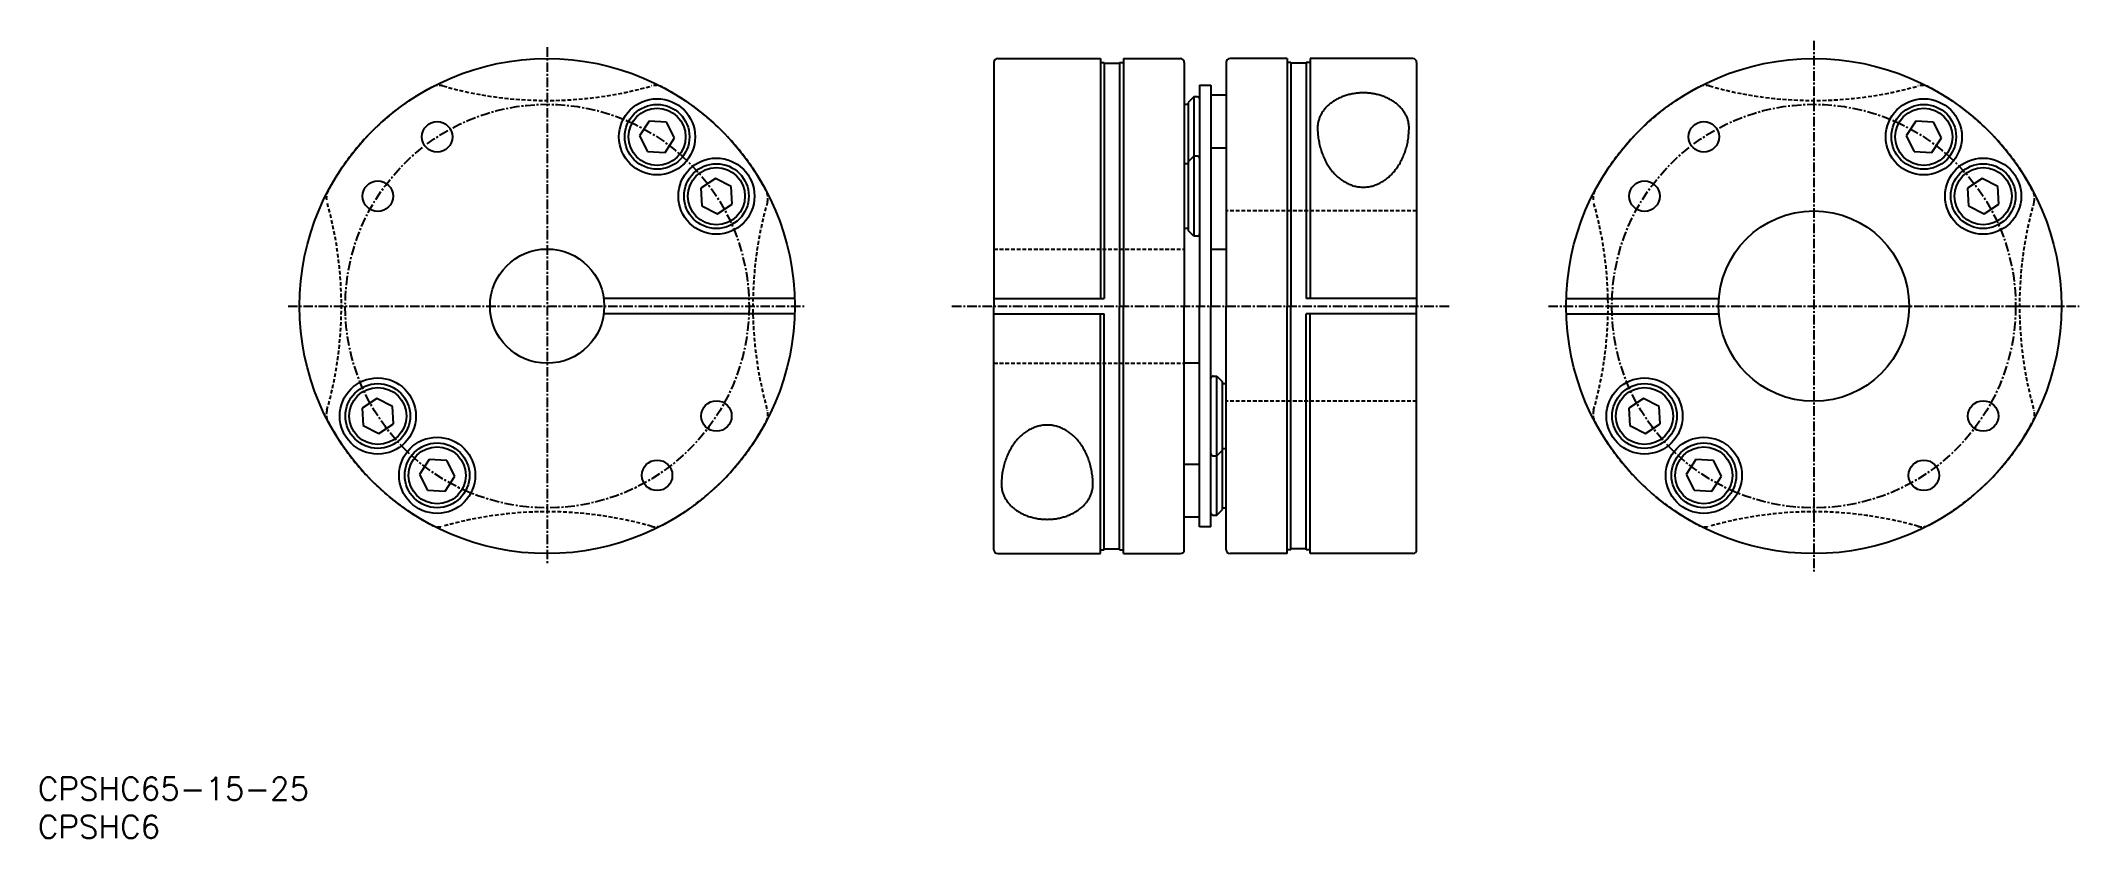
# Model space of a CAD drawing. Extents: x 45 to 313, y 37 to 142.
import ezdxf
from ezdxf.enums import TextEntityAlignment as Align

# ---------------------------------------------------------------- set-up
doc = ezdxf.new("R2010")
doc.units = 0
doc.linetypes.add('CENTER', pattern=[2, 1.25, -0.25, 0.25, -0.25])
doc.linetypes.add('DASHED', pattern=[0.75, 0.5, -0.25])
doc.layers.get('0').update_dxf_attribs({"linetype": 'CONTINUOUS'})
doc.layers.add('CENTER', color=1, linetype='CENTER')
doc.styles.get("Standard").update_dxf_attribs({"font": 'txt.shx', "bigfont": 'extfont.shx'})

# ---------------------------------------------------------------- blocks, each defined once
blk = doc.blocks.new('FB55')
at = {"color": 0}
for p, q in [((0, 2.309402), (-2.000001, 1.154701)), ((-2.000001, 1.154701), (-2.000001, -1.154701)), ((2.000001, 1.154701), (0, 2.309402)), ((2.000001, -1.154701), (2.000001, 1.154701)), ((-2.000001, -1.154701), (0, -2.309402)), ((0, -2.309402), (2.000001, -1.154701))]:
    blk.add_line(p, q, dxfattribs=at)
for radius in [4.25, 3.75]:
    blk.add_circle((0, 0), radius, dxfattribs=at)

msp = doc.modelspace()

# ---------------------------------------------------------------- linework, layer by layer
at = {"color": 1, "linetype": 'CENTER'}
for p, q in [((277.91, 142.02), (277.91, 72.33)), ((164.78, 107.17), (230.16, 107.17)), ((243.07, 107.17), (312.75, 107.17))]:
    msp.add_line(p, q, dxfattribs=at)
at = {"color": 7, "linetype": 'CONTINUOUS'}
for p, q in [((170.28, 139.17), (170.28, 107.17)), ((170.78, 139.67), (184.28, 139.67)), ((184.28, 139.67), (184.28, 108.17)), ((184.28, 139.17), (184.78, 139.17)), ((184.78, 139.17), (184.78, 108.17)), ((186.78, 139.17), (186.78, 107.17)), ((186.78, 139.17), (187.28, 139.17)), ((187.28, 139.67), (187.28, 107.17)), ((187.28, 139.67), (194.78, 139.67)), ((195.28, 139.17), (195.28, 107.17)), ((200.78, 139.17), (200.78, 107.17)), ((208.78, 139.67), (201.28, 139.67)), ((208.78, 139.67), (208.78, 107.17)), ((209.28, 139.17), (208.78, 139.17)), ((209.28, 139.17), (209.28, 107.17)), ((211.28, 139.17), (211.28, 108.17)), ((211.78, 139.17), (211.28, 139.17)), ((225.28, 139.67), (211.78, 139.67)), ((211.78, 139.67), (211.78, 108.17)), ((225.78, 139.17), (225.78, 107.17)), ((184.78, 139.07), (186.78, 139.07)), ((211.28, 139.07), (209.28, 139.07)), ((196.53, 134.65), (195.78, 133.9)), ((195.78, 133.9), (195.78, 117.11)), ((196.53, 134.65), (196.53, 116.36)), ((196.98, 134.65), (196.53, 134.65)), ((197.28, 136.17), (198.78, 136.17)), ((197.28, 136.17), (197.28, 107.17)), ((198.78, 136.17), (198.78, 107.17)), ((198.78, 134.9), (200.78, 134.9)), ((195.78, 133.65), (195.28, 133.65)), ((195.78, 125.86), (195.28, 125.86)), ((196.53, 126.86), (195.78, 126.11)), ((196.98, 126.86), (196.53, 126.86)), ((198.78, 127.96), (200.78, 127.96)), ((195.78, 117.36), (195.28, 117.36)), ((196.53, 116.36), (195.78, 117.11)), ((196.98, 116.36), (196.53, 116.36)), ((198.78, 114.66), (200.78, 114.66)), ((144.12, 108.17), (119.07, 108.17)), ((170.28, 108.17), (184.78, 108.17)), ((170.28, 75.17), (170.28, 107.17)), ((186.78, 75.17), (186.78, 107.17)), ((187.28, 74.67), (187.28, 107.17)), ((195.28, 75.17), (195.28, 107.17)), ((197.28, 78.17), (197.28, 107.17)), ((198.78, 78.17), (198.78, 107.17)), ((200.78, 75.17), (200.78, 107.17)), ((208.78, 74.67), (208.78, 107.17)), ((209.28, 75.17), (209.28, 107.17)), ((225.78, 108.17), (211.28, 108.17)), ((225.78, 75.17), (225.78, 107.17)), ((245.43, 108.17), (265.45, 108.17)), ((144.12, 106.17), (119.07, 106.17)), ((170.28, 106.17), (184.78, 106.17)), ((184.28, 74.67), (184.28, 106.17)), ((184.78, 75.17), (184.78, 106.17)), ((211.28, 75.17), (211.28, 106.17)), ((225.78, 106.17), (211.28, 106.17)), ((211.78, 74.67), (211.78, 106.17)), ((245.43, 106.17), (265.45, 106.17)), ((197.28, 99.69), (195.28, 99.69)), ((199.08, 97.99), (199.53, 97.99)), ((199.53, 79.7), (199.53, 97.99)), ((199.53, 97.99), (200.28, 97.24)), ((200.28, 80.45), (200.28, 97.24)), ((200.28, 96.99), (200.78, 96.99)), ((200.28, 88.49), (200.78, 88.49)), ((197.28, 86.39), (195.28, 86.39)), ((199.08, 87.49), (199.53, 87.49)), ((199.53, 87.49), (200.28, 88.24)), ((199.53, 79.7), (200.28, 80.45)), ((200.28, 80.7), (200.78, 80.7)), ((197.28, 79.45), (195.28, 79.45)), ((198.78, 78.17), (197.28, 78.17)), ((199.08, 79.7), (199.53, 79.7)), ((184.28, 75.17), (184.78, 75.17)), ((184.78, 75.28), (186.78, 75.28)), ((186.78, 75.17), (187.28, 75.17)), ((209.28, 75.17), (208.78, 75.17)), ((211.28, 75.28), (209.28, 75.28)), ((211.78, 75.17), (211.28, 75.17)), ((170.78, 74.67), (184.28, 74.67)), ((187.28, 74.67), (194.78, 74.67)), ((208.78, 74.67), (201.28, 74.67)), ((225.28, 74.67), (211.78, 74.67))]:
    msp.add_line(p, q, dxfattribs=at)
at = {"color": 3, "linetype": 'DASHED'}
for p, q in [((225.78, 119.67), (200.78, 119.67)), ((170.28, 114.67), (195.28, 114.67)), ((170.28, 99.67), (195.28, 99.67)), ((225.78, 94.67), (200.78, 94.67))]:
    msp.add_line(p, q, dxfattribs=at)
at = {"color": 7, "linetype": 'CONTINUOUS'}
for points in [[(224.78, 130.63, 0), (224.78, 130.74, 0), (224.77, 130.85, 0), (224.76, 130.96, 0), (224.75, 131.07, 0), (224.73, 131.18, 0), (224.71, 131.29, 0), (224.69, 131.4, 0), (224.66, 131.51, 0), (224.63, 131.62, 0), (224.6, 131.73, 0), (224.56, 131.84, 0), (224.52, 131.95, 0), (224.47, 132.05, 0), (224.43, 132.16, 0), (224.37, 132.26, 0), (224.32, 132.37, 0), (224.26, 132.47, 0), (224.2, 132.57, 0), (224.14, 132.67, 0), (224.07, 132.77, 0), (224, 132.87, 0), (223.92, 132.96, 0), (223.85, 133.06, 0), (223.76, 133.15, 0), (223.68, 133.25, 0), (223.6, 133.34, 0), (223.51, 133.42, 0), (223.41, 133.51, 0), (223.32, 133.6, 0), (223.22, 133.68, 0), (223.12, 133.76, 0), (223.02, 133.84, 0), (222.91, 133.92, 0), (222.81, 134, 0), (222.7, 134.07, 0), (222.58, 134.14, 0), (222.47, 134.21, 0), (222.35, 134.28, 0), (222.23, 134.34, 0), (222.11, 134.41, 0), (221.99, 134.47, 0), (221.86, 134.53, 0), (221.73, 134.58, 0), (221.6, 134.64, 0), (221.47, 134.69, 0), (221.34, 134.74, 0), (221.21, 134.78, 0), (221.07, 134.83, 0), (220.94, 134.87, 0), (220.8, 134.91, 0), (220.66, 134.94, 0), (220.52, 134.98, 0), (220.38, 135.01, 0), (220.23, 135.04, 0), (220.09, 135.06, 0), (219.95, 135.09, 0), (219.8, 135.11, 0), (219.66, 135.12, 0), (219.51, 135.14, 0), (219.37, 135.15, 0), (219.22, 135.16, 0), (219.07, 135.17, 0), (218.92, 135.17, 0), (218.78, 135.17, 0), (218.63, 135.17, 0), (218.48, 135.17, 0), (218.34, 135.16, 0), (218.19, 135.15, 0), (218.04, 135.14, 0), (217.9, 135.12, 0), (217.75, 135.11, 0), (217.61, 135.09, 0), (217.46, 135.06, 0), (217.32, 135.04, 0), (217.18, 135.01, 0), (217.03, 134.98, 0), (216.89, 134.94, 0), (216.75, 134.91, 0), (216.62, 134.87, 0), (216.48, 134.83, 0), (216.34, 134.78, 0), (216.21, 134.74, 0), (216.08, 134.69, 0), (215.95, 134.64, 0), (215.82, 134.58, 0), (215.69, 134.53, 0), (215.57, 134.47, 0), (215.44, 134.41, 0), (215.32, 134.34, 0), (215.2, 134.28, 0), (215.09, 134.21, 0), (214.97, 134.14, 0), (214.86, 134.07, 0), (214.75, 134, 0), (214.64, 133.92, 0), (214.53, 133.84, 0), (214.43, 133.76, 0), (214.33, 133.68, 0), (214.23, 133.6, 0), (214.14, 133.51, 0), (214.05, 133.42, 0), (213.96, 133.34, 0), (213.87, 133.25, 0), (213.79, 133.15, 0), (213.71, 133.06, 0), (213.63, 132.96, 0), (213.56, 132.87, 0), (213.49, 132.77, 0), (213.42, 132.67, 0), (213.35, 132.57, 0), (213.29, 132.47, 0), (213.23, 132.37, 0), (213.18, 132.26, 0), (213.13, 132.16, 0), (213.08, 132.05, 0), (213.03, 131.95, 0), (212.99, 131.84, 0), (212.96, 131.73, 0), (212.92, 131.62, 0), (212.89, 131.51, 0), (212.87, 131.4, 0), (212.84, 131.29, 0), (212.82, 131.18, 0), (212.81, 131.07, 0), (212.79, 130.96, 0), (212.78, 130.85, 0), (212.78, 130.74, 0), (212.78, 130.63, 0)], [(212.78, 130.63, 0), (212.78, 130.43, 0), (212.78, 130.24, 0), (212.79, 130.05, 0), (212.81, 129.86, 0), (212.82, 129.67, 0), (212.84, 129.48, 0), (212.87, 129.29, 0), (212.89, 129.1, 0), (212.92, 128.91, 0), (212.96, 128.72, 0), (212.99, 128.54, 0), (213.03, 128.35, 0), (213.08, 128.17, 0), (213.13, 127.99, 0), (213.18, 127.81, 0), (213.23, 127.63, 0), (213.29, 127.45, 0), (213.35, 127.28, 0), (213.42, 127.11, 0), (213.49, 126.93, 0), (213.56, 126.77, 0), (213.63, 126.6, 0), (213.71, 126.44, 0), (213.79, 126.28, 0), (213.87, 126.12, 0), (213.96, 125.96, 0), (214.05, 125.81, 0), (214.14, 125.66, 0), (214.23, 125.51, 0), (214.33, 125.37, 0), (214.43, 125.23, 0), (214.53, 125.09, 0), (214.64, 124.95, 0), (214.75, 124.82, 0), (214.86, 124.7, 0), (214.97, 124.57, 0), (215.09, 124.45, 0), (215.2, 124.34, 0), (215.32, 124.22, 0), (215.44, 124.11, 0), (215.57, 124.01, 0), (215.69, 123.91, 0), (215.82, 123.81, 0), (215.95, 123.72, 0), (216.08, 123.63, 0), (216.21, 123.55, 0), (216.34, 123.47, 0), (216.48, 123.39, 0), (216.62, 123.32, 0), (216.75, 123.25, 0), (216.89, 123.19, 0), (217.03, 123.13, 0), (217.18, 123.08, 0), (217.32, 123.03, 0), (217.46, 122.98, 0), (217.61, 122.94, 0), (217.75, 122.91, 0), (217.9, 122.88, 0), (218.04, 122.85, 0), (218.19, 122.83, 0), (218.34, 122.82, 0), (218.48, 122.8, 0), (218.63, 122.8, 0), (218.78, 122.8, 0), (218.92, 122.8, 0), (219.07, 122.8, 0), (219.22, 122.82, 0), (219.37, 122.83, 0), (219.51, 122.85, 0), (219.66, 122.88, 0), (219.8, 122.91, 0), (219.95, 122.94, 0), (220.09, 122.98, 0), (220.23, 123.03, 0), (220.38, 123.08, 0), (220.52, 123.13, 0), (220.66, 123.19, 0), (220.8, 123.25, 0), (220.94, 123.32, 0), (221.07, 123.39, 0), (221.21, 123.47, 0), (221.34, 123.55, 0), (221.47, 123.63, 0), (221.6, 123.72, 0), (221.73, 123.81, 0), (221.86, 123.91, 0), (221.99, 124.01, 0), (222.11, 124.11, 0), (222.23, 124.22, 0), (222.35, 124.34, 0), (222.47, 124.45, 0), (222.58, 124.57, 0), (222.7, 124.7, 0), (222.81, 124.82, 0), (222.91, 124.95, 0), (223.02, 125.09, 0), (223.12, 125.23, 0), (223.22, 125.37, 0), (223.32, 125.51, 0), (223.41, 125.66, 0), (223.51, 125.81, 0), (223.6, 125.96, 0), (223.68, 126.12, 0), (223.76, 126.28, 0), (223.85, 126.44, 0), (223.92, 126.6, 0), (224, 126.77, 0), (224.07, 126.93, 0), (224.14, 127.11, 0), (224.2, 127.28, 0), (224.26, 127.45, 0), (224.32, 127.63, 0), (224.37, 127.81, 0), (224.43, 127.99, 0), (224.47, 128.17, 0), (224.52, 128.35, 0), (224.56, 128.54, 0), (224.6, 128.72, 0), (224.63, 128.91, 0), (224.66, 129.1, 0), (224.69, 129.29, 0), (224.71, 129.48, 0), (224.73, 129.67, 0), (224.75, 129.86, 0), (224.76, 130.05, 0), (224.77, 130.24, 0), (224.78, 130.43, 0), (224.78, 130.63, 0)], [(183.28, 83.72, 0), (183.28, 83.91, 0), (183.27, 84.11, 0), (183.26, 84.3, 0), (183.25, 84.49, 0), (183.23, 84.68, 0), (183.21, 84.87, 0), (183.19, 85.06, 0), (183.16, 85.25, 0), (183.13, 85.44, 0), (183.1, 85.62, 0), (183.06, 85.81, 0), (183.02, 86, 0), (182.97, 86.18, 0), (182.93, 86.36, 0), (182.87, 86.54, 0), (182.82, 86.72, 0), (182.76, 86.9, 0), (182.7, 87.07, 0), (182.64, 87.24, 0), (182.57, 87.41, 0), (182.5, 87.58, 0), (182.42, 87.75, 0), (182.35, 87.91, 0), (182.26, 88.07, 0), (182.18, 88.23, 0), (182.1, 88.39, 0), (182.01, 88.54, 0), (181.91, 88.69, 0), (181.82, 88.84, 0), (181.72, 88.98, 0), (181.62, 89.12, 0), (181.52, 89.26, 0), (181.41, 89.39, 0), (181.31, 89.52, 0), (181.2, 89.65, 0), (181.08, 89.78, 0), (180.97, 89.9, 0), (180.85, 90.01, 0), (180.73, 90.13, 0), (180.61, 90.23, 0), (180.49, 90.34, 0), (180.36, 90.44, 0), (180.23, 90.54, 0), (180.1, 90.63, 0), (179.97, 90.72, 0), (179.84, 90.8, 0), (179.71, 90.88, 0), (179.57, 90.96, 0), (179.44, 91.03, 0), (179.3, 91.1, 0), (179.16, 91.16, 0), (179.02, 91.22, 0), (178.88, 91.27, 0), (178.73, 91.32, 0), (178.59, 91.36, 0), (178.45, 91.4, 0), (178.3, 91.44, 0), (178.16, 91.47, 0), (178.01, 91.49, 0), (177.87, 91.52, 0), (177.72, 91.53, 0), (177.57, 91.54, 0), (177.42, 91.55, 0), (177.28, 91.55, 0), (177.13, 91.55, 0), (176.98, 91.54, 0), (176.84, 91.53, 0), (176.69, 91.52, 0), (176.54, 91.49, 0), (176.4, 91.47, 0), (176.25, 91.44, 0), (176.11, 91.4, 0), (175.96, 91.36, 0), (175.82, 91.32, 0), (175.68, 91.27, 0), (175.53, 91.22, 0), (175.39, 91.16, 0), (175.25, 91.1, 0), (175.12, 91.03, 0), (174.98, 90.96, 0), (174.84, 90.88, 0), (174.71, 90.8, 0), (174.58, 90.72, 0), (174.45, 90.63, 0), (174.32, 90.54, 0), (174.19, 90.44, 0), (174.07, 90.34, 0), (173.94, 90.23, 0), (173.82, 90.13, 0), (173.7, 90.01, 0), (173.59, 89.9, 0), (173.47, 89.78, 0), (173.36, 89.65, 0), (173.25, 89.52, 0), (173.14, 89.39, 0), (173.03, 89.26, 0), (172.93, 89.12, 0), (172.83, 88.98, 0), (172.73, 88.84, 0), (172.64, 88.69, 0), (172.55, 88.54, 0), (172.46, 88.39, 0), (172.37, 88.23, 0), (172.29, 88.07, 0), (172.21, 87.91, 0), (172.13, 87.75, 0), (172.06, 87.58, 0), (171.99, 87.41, 0), (171.92, 87.24, 0), (171.85, 87.07, 0), (171.79, 86.9, 0), (171.73, 86.72, 0), (171.68, 86.54, 0), (171.63, 86.36, 0), (171.58, 86.18, 0), (171.53, 86, 0), (171.49, 85.81, 0), (171.46, 85.62, 0), (171.42, 85.44, 0), (171.39, 85.25, 0), (171.37, 85.06, 0), (171.34, 84.87, 0), (171.32, 84.68, 0), (171.31, 84.49, 0), (171.29, 84.3, 0), (171.28, 84.11, 0), (171.28, 83.91, 0), (171.28, 83.72, 0)], [(171.28, 83.72, 0), (171.28, 83.61, 0), (171.28, 83.5, 0), (171.29, 83.39, 0), (171.31, 83.28, 0), (171.32, 83.17, 0), (171.34, 83.05, 0), (171.37, 82.94, 0), (171.39, 82.83, 0), (171.42, 82.73, 0), (171.46, 82.62, 0), (171.49, 82.51, 0), (171.53, 82.4, 0), (171.58, 82.3, 0), (171.63, 82.19, 0), (171.68, 82.09, 0), (171.73, 81.98, 0), (171.79, 81.88, 0), (171.85, 81.78, 0), (171.92, 81.68, 0), (171.99, 81.58, 0), (172.06, 81.48, 0), (172.13, 81.38, 0), (172.21, 81.29, 0), (172.29, 81.2, 0), (172.37, 81.1, 0), (172.46, 81.01, 0), (172.55, 80.92, 0), (172.64, 80.84, 0), (172.73, 80.75, 0), (172.83, 80.67, 0), (172.93, 80.59, 0), (173.03, 80.51, 0), (173.14, 80.43, 0), (173.25, 80.35, 0), (173.36, 80.28, 0), (173.47, 80.21, 0), (173.59, 80.14, 0), (173.7, 80.07, 0), (173.82, 80, 0), (173.94, 79.94, 0), (174.07, 79.88, 0), (174.19, 79.82, 0), (174.32, 79.77, 0), (174.45, 79.71, 0), (174.58, 79.66, 0), (174.71, 79.61, 0), (174.84, 79.56, 0), (174.98, 79.52, 0), (175.12, 79.48, 0), (175.25, 79.44, 0), (175.39, 79.4, 0), (175.53, 79.37, 0), (175.68, 79.34, 0), (175.82, 79.31, 0), (175.96, 79.28, 0), (176.11, 79.26, 0), (176.25, 79.24, 0), (176.4, 79.22, 0), (176.54, 79.21, 0), (176.69, 79.2, 0), (176.84, 79.19, 0), (176.98, 79.18, 0), (177.13, 79.18, 0), (177.28, 79.17, 0), (177.42, 79.18, 0), (177.57, 79.18, 0), (177.72, 79.19, 0), (177.87, 79.2, 0), (178.01, 79.21, 0), (178.16, 79.22, 0), (178.3, 79.24, 0), (178.45, 79.26, 0), (178.59, 79.28, 0), (178.73, 79.31, 0), (178.88, 79.34, 0), (179.02, 79.37, 0), (179.16, 79.4, 0), (179.3, 79.44, 0), (179.44, 79.48, 0), (179.57, 79.52, 0), (179.71, 79.56, 0), (179.84, 79.61, 0), (179.97, 79.66, 0), (180.1, 79.71, 0), (180.23, 79.77, 0), (180.36, 79.82, 0), (180.49, 79.88, 0), (180.61, 79.94, 0), (180.73, 80, 0), (180.85, 80.07, 0), (180.97, 80.14, 0), (181.08, 80.21, 0), (181.2, 80.28, 0), (181.31, 80.35, 0), (181.41, 80.43, 0), (181.52, 80.51, 0), (181.62, 80.59, 0), (181.72, 80.67, 0), (181.82, 80.75, 0), (181.91, 80.84, 0), (182.01, 80.92, 0), (182.1, 81.01, 0), (182.18, 81.1, 0), (182.26, 81.2, 0), (182.35, 81.29, 0), (182.42, 81.38, 0), (182.5, 81.48, 0), (182.57, 81.58, 0), (182.64, 81.68, 0), (182.7, 81.78, 0), (182.76, 81.88, 0), (182.82, 81.98, 0), (182.87, 82.09, 0), (182.93, 82.19, 0), (182.97, 82.3, 0), (183.02, 82.4, 0), (183.06, 82.51, 0), (183.1, 82.62, 0), (183.13, 82.73, 0), (183.16, 82.83, 0), (183.19, 82.94, 0), (183.21, 83.05, 0), (183.23, 83.17, 0), (183.25, 83.28, 0), (183.26, 83.39, 0), (183.27, 83.5, 0), (183.28, 83.61, 0), (183.28, 83.72, 0)]]:
    msp.add_polyline3d(points, dxfattribs=at)
for centre, radius in [((111.64, 107.17), 32.5), ((277.91, 107.17), 32.5), ((126.07, 129.4), 5), ((292.35, 129.4), 5), ((97.2, 129.4), 2), ((263.48, 129.4), 2), ((133.86, 121.61), 5), ((300.14, 121.61), 5), ((89.41, 121.61), 2), ((255.69, 121.61), 2), ((277.91, 107.17), 12.5), ((111.64, 107.17), 7.5), ((89.41, 92.74), 5), ((255.69, 92.74), 5), ((133.86, 92.74), 2), ((300.14, 92.74), 2), ((97.2, 84.95), 5), ((263.48, 84.95), 5), ((126.07, 84.95), 2), ((292.35, 84.95), 2)]:
    msp.add_circle(centre, radius, dxfattribs=at)
at = {"color": 1, "linetype": 'CENTER'}
for centre in [(111.64, 107.17), (277.91, 107.17)]:
    msp.add_circle(centre, 26.5, dxfattribs=at)
at = {"color": 7, "linetype": 'CONTINUOUS'}
for centre, radius, start, end in [((170.78, 139.17), 0.5, 90, 180), ((194.78, 139.17), 0.5, 0, 90), ((201.28, 139.17), 0.5, 90, 180), ((225.28, 139.17), 0.5, 360, 90), ((196.98, 134.35), 0.3, 0, 90), ((196.98, 126.56), 0.3, 0, 90), ((196.98, 116.66), 0.3, 270, 0), ((199.08, 97.69), 0.3, 90, 180), ((199.08, 87.79), 0.3, 180, 270), ((199.08, 80), 0.3, 180, 270), ((170.78, 75.17), 0.5, 180, 270), ((194.78, 75.17), 0.5, 270, 0), ((201.28, 75.17), 0.5, 180, 270), ((225.28, 75.17), 0.5, 270, 0)]:
    msp.add_arc(centre, radius, start, end, dxfattribs=at)
at = {"color": 3, "linetype": 'DASHED'}
for centre, radius, start, end in [((111.64, 107.17), 32.5, 117.7902, 152.2098), ((97.42, 134.16), 2, 74.1294, 117.7902), ((111.64, 184.17), 50, 254.1294, 285.8706), ((125.86, 134.16), 2, 62.2098, 105.8706), ((111.64, 107.17), 32.5, 27.7902, 62.2098), ((277.91, 107.17), 32.5, 117.7902, 152.2098), ((263.69, 134.16), 2, 74.1294, 117.7902), ((277.91, 184.17), 50, 254.1294, 285.8706), ((292.13, 134.16), 2, 62.2098, 105.8706), ((277.91, 107.17), 32.5, 27.7902, 62.2098), ((84.65, 121.39), 2, 152.2098, 195.8706), ((34.64, 107.17), 50, 344.1294, 15.8706), ((188.64, 107.17), 50, 164.1294, 195.8706), ((138.62, 121.39), 2, 344.1294, 27.7902), ((250.93, 121.39), 2, 152.2098, 195.8706), ((200.91, 107.17), 50, 344.1294, 15.8706), ((354.91, 107.17), 50, 164.1294, 195.8706), ((304.9, 121.39), 2, 344.1294, 27.7902), ((84.65, 92.95), 2, 164.1294, 207.7902), ((111.64, 107.17), 32.5, 207.7902, 242.2098), ((111.64, 107.17), 32.5, 297.7902, 332.2098), ((138.62, 92.95), 2, 332.2098, 15.8706), ((250.93, 92.95), 2, 164.1294, 207.7902), ((277.91, 107.17), 32.5, 207.7902, 242.2098), ((277.91, 107.17), 32.5, 297.7902, 332.2098), ((304.9, 92.95), 2, 332.2098, 15.8706), ((97.42, 80.19), 2, 242.2098, 285.8706), ((111.64, 30.17), 50, 74.1294, 105.8706), ((125.86, 80.19), 2, 254.1294, 297.7902), ((263.69, 80.19), 2, 242.2098, 285.8706), ((277.91, 30.17), 50, 74.1294, 105.8706), ((292.13, 80.19), 2, 254.1294, 297.7902)]:
    msp.add_arc(centre, radius, start, end, dxfattribs=at)
at = {"layer": 'CENTER', "color": 1, "linetype": 'CENTER'}
for p, q in [((111.64, 141.17), (111.64, 73.17)), ((77.64, 107.17), (145.64, 107.17))]:
    msp.add_line(p, q, dxfattribs=at)

# ---------------------------------------------------------------- block references
at = {"color": 7, "linetype": 'CONTINUOUS'}
for p, rotation in [((126.07, 129.4), 326.9999999999985), ((292.35, 129.4), 326.9999999999985), ((133.86, 121.61), 302.9999999999997), ((300.14, 121.61), 302.9999999999997), ((89.41, 92.74), 122.9999999999997), ((255.69, 92.74), 122.9999999999997), ((97.2, 84.95), 146.9999999999984), ((263.48, 84.95), 146.9999999999984)]:
    msp.add_blockref('FB55', p, dxfattribs=dict(at, rotation=rotation))

# ---------------------------------------------------------------- texts
for s, p in [('CPSHC65-15-25', (44.78, 43.8)), ('CPSHC6', (44.78, 38.8))]:
    msp.add_text(s, height=3, dxfattribs=at).set_placement(p, align=Align.MIDDLE_LEFT)

doc.saveas('drawing.dxf')
